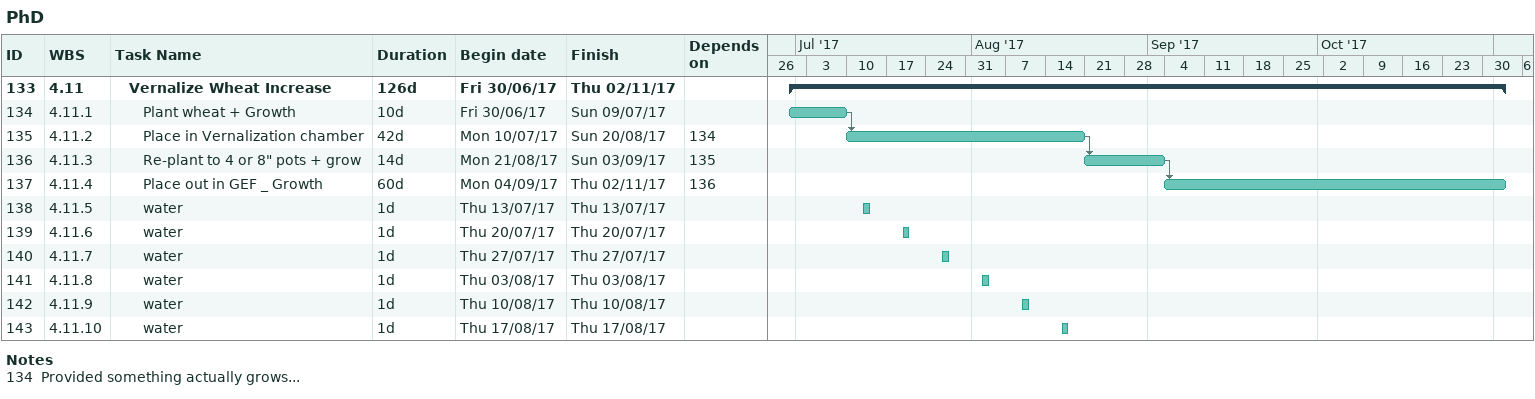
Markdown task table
PhD

| ID | WBS | Task | Duration | Start | Finish | Predecessors |
|---|---|---|---|---|---|---|
| 133 | 4.11 | **Vernalize Wheat Increase** | 126d | 2017-06-30 | 2017-11-02 |  |
| 134 | 4.11.1 | Plant wheat + Growth | 10d | 2017-06-30 | 2017-07-09 |  |
| 135 | 4.11.2 | Place in Vernalization chamber | 42d | 2017-07-10 | 2017-08-20 | 134 |
| 136 | 4.11.3 | Re-plant to 4 or 8" pots + grow | 14d | 2017-08-21 | 2017-09-03 | 135 |
| 137 | 4.11.4 | Place out in GEF _ Growth | 60d | 2017-09-04 | 2017-11-02 | 136 |
| 138 | 4.11.5 | water | 1d | 2017-07-13 | 2017-07-13 |  |
| 139 | 4.11.6 | water | 1d | 2017-07-20 | 2017-07-20 |  |
| 140 | 4.11.7 | water | 1d | 2017-07-27 | 2017-07-27 |  |
| 141 | 4.11.8 | water | 1d | 2017-08-03 | 2017-08-03 |  |
| 142 | 4.11.9 | water | 1d | 2017-08-10 | 2017-08-10 |  |
| 143 | 4.11.10 | water | 1d | 2017-08-17 | 2017-08-17 |  |

Notes
- 134: Provided something actually grows...
